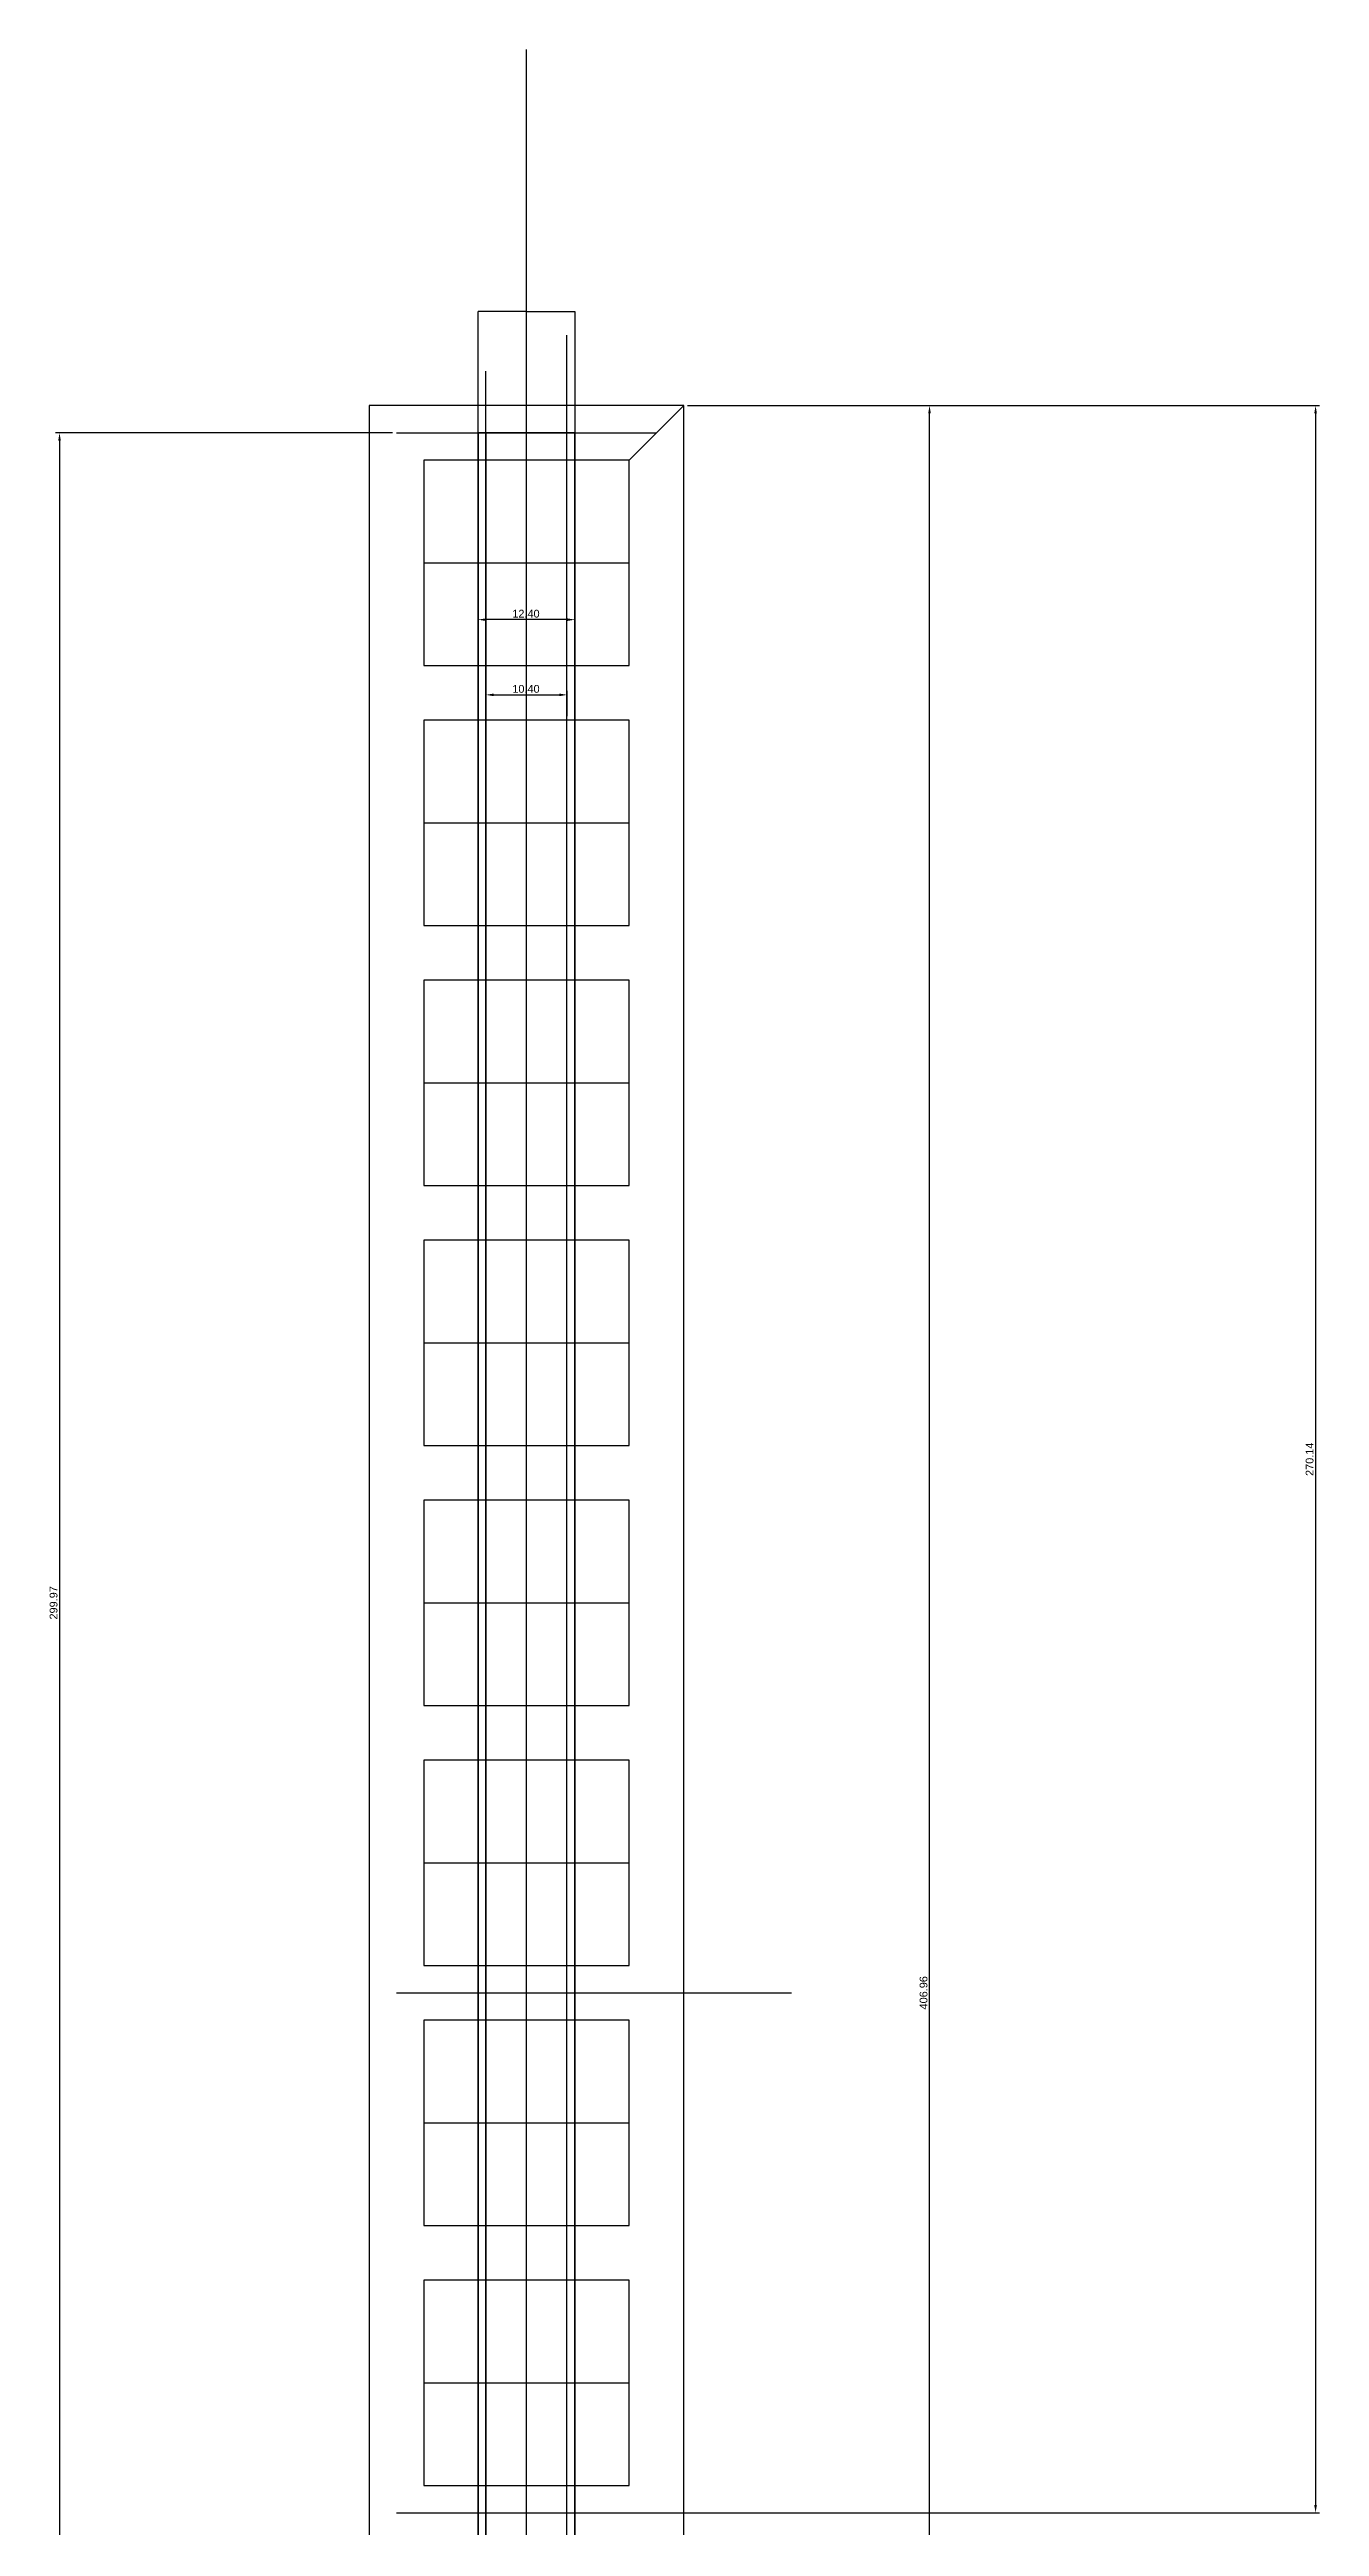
# Model space of a CAD drawing. Extents: x -44 to 118, y -59 to 449.
# Drawn here: x -44.5 to 118.3, y 131.6 to 449.1 of the extents above; entities that cross this region are included whole.
import ezdxf

# ---------------------------------------------------------------- set-up
doc = ezdxf.new("R2010")
doc.units = 0
doc.layers.get('DEFPOINTS').update_dxf_attribs({"linetype": 'CONTINUOUS'})
for name, color, linetype in [('_CONSTRUCTIONS', 173, 'CONTINUOUS'), ('_MEASURES', 7, 'CONTINUOUS'), ('BORDER', 7, 'CONTINUOUS'), ('GRID_LED', 6, 'CONTINUOUS'), ('LED_STRIP10', 4, 'CONTINUOUS'), ('LED_STRIP12', 4, 'CONTINUOUS')]:
    doc.layers.add(name, color=color, linetype=linetype)
doc.styles.add('ARIAL', font='Arial.ttf')
doc.dimstyles.new('DEFAULT', dxfattribs={"dimtxt": 1, "dimasz": 1, "dimexe": 0.5, "dimexo": 0.5, "dimgap": 0.25, "dimtad": 1, "dimtoh": 1, "dimzin": 1, "dimcen": 0.5, "dimazin": 3, "dimtfac": 1, "dimtix": 1, "dimtmove": 0, "dimatfit": 3})

# ---------------------------------------------------------------- blocks, each defined once
blk = doc.blocks.new('*D15')
at = {"layer": '_MEASURES', "color": 0}
for p, q in [((37.33, 403.46), (118.35, 403.46)), ((117.85, 402.46), (117.85, 134.32)), ((37.33, 133.32), (118.35, 133.32))]:
    blk.add_line(p, q, dxfattribs=at)
for points in [[(118.02, 402.46), (117.68, 402.46), (117.85, 403.46)], [(117.68, 134.32), (118.02, 134.32), (117.85, 133.32)]]:
    blk.add_solid(points, dxfattribs=at)
at = {"layer": 'DEFPOINTS', "color": 0}
for p in [(36.83, 403.46), (36.83, 133.32), (117.85, 133.32)]:
    blk.add_point(p, dxfattribs=at)
at = {"layer": '_MEASURES', "color": 0, "linetype": 'CONTINUOUS', "style": 'ARIAL'}
blk.add_text('270.14', height=1, rotation=90, dxfattribs=at).set_placement((117.58, 266.25))
blk = doc.blocks.new('*D16')
at = {"layer": '_MEASURES', "color": 0}
for p, q in [((11.47, 363.63), (11.47, 366.88)), ((12.47, 366.38), (20.87, 366.38)), ((21.87, 363.63), (21.87, 366.88))]:
    blk.add_line(p, q, dxfattribs=at)
for points in [[(12.47, 366.55), (12.47, 366.21), (11.47, 366.38)], [(20.87, 366.21), (20.87, 366.55), (21.87, 366.38)]]:
    blk.add_solid(points, dxfattribs=at)
at = {"layer": 'DEFPOINTS', "color": 0}
for p in [(21.87, 366.38), (11.47, 363.13), (21.87, 363.13)]:
    blk.add_point(p, dxfattribs=at)
at = {"layer": '_MEASURES', "color": 0, "linetype": 'CONTINUOUS', "style": 'ARIAL'}
blk.add_text('10.40', height=1, dxfattribs=at).set_placement((14.86, 366.65))
blk = doc.blocks.new('*D17')
at = {"layer": '_MEASURES', "color": 0}
for p, q in [((-0.5, 399.96), (-43.7, 399.96)), ((-43.2, 398.96), (-43.2, 100.99)), ((-0.5, 99.99), (-43.7, 99.99))]:
    blk.add_line(p, q, dxfattribs=at)
for points in [[(-43.03, 398.96), (-43.37, 398.96), (-43.2, 399.96)], [(-43.37, 100.99), (-43.03, 100.99), (-43.2, 99.99)]]:
    blk.add_solid(points, dxfattribs=at)
at = {"layer": 'DEFPOINTS', "color": 0}
for p in [(0, 399.96), (-43.2, 99.99), (0, 99.99)]:
    blk.add_point(p, dxfattribs=at)
at = {"layer": '_MEASURES', "color": 0, "linetype": 'CONTINUOUS', "style": 'ARIAL'}
blk.add_text('299.97', height=1, rotation=90, dxfattribs=at).set_placement((-43.47, 247.84))
blk = doc.blocks.new('*D18')
at = {"layer": '_MEASURES', "color": 0}
for p, q in [((10.47, 367.8), (10.47, 376.52)), ((21.87, 376.02), (11.47, 376.02)), ((22.87, 367.8), (22.87, 376.52))]:
    blk.add_line(p, q, dxfattribs=at)
for points in [[(11.47, 376.19), (11.47, 375.85), (10.47, 376.02)], [(21.87, 375.85), (21.87, 376.19), (22.87, 376.02)]]:
    blk.add_solid(points, dxfattribs=at)
at = {"layer": 'DEFPOINTS', "color": 0}
for p in [(10.47, 376.02), (10.47, 367.3), (22.87, 367.3)]:
    blk.add_point(p, dxfattribs=at)
at = {"layer": '_MEASURES', "color": 0, "linetype": 'CONTINUOUS', "style": 'ARIAL'}
blk.add_text('12.40', height=1, dxfattribs=at).set_placement((14.86, 376.29))
blk = doc.blocks.new('*D23')
at = {"layer": '_MEASURES', "color": 0}
for p, q in [((37.33, 403.46), (68.85, 403.46)), ((68.35, -2.5), (68.35, 402.46)), ((37.33, -3.5), (68.85, -3.5))]:
    blk.add_line(p, q, dxfattribs=at)
for points in [[(68.52, 402.46), (68.18, 402.46), (68.35, 403.46)], [(68.18, -2.5), (68.52, -2.5), (68.35, -3.5)]]:
    blk.add_solid(points, dxfattribs=at)
at = {"layer": 'DEFPOINTS', "color": 0}
for p in [(36.83, 403.46), (68.35, 403.46), (36.83, -3.5)]:
    blk.add_point(p, dxfattribs=at)
at = {"layer": '_MEASURES', "color": 0, "linetype": 'CONTINUOUS', "style": 'ARIAL'}
blk.add_text('406.96', height=1, rotation=90, dxfattribs=at).set_placement((68.08, 197.85))

msp = doc.modelspace()

# ---------------------------------------------------------------- linework, layer by layer
at = {"layer": '_CONSTRUCTIONS'}
for p, q in [((16.666, 98.75), (16.666, 449.11)), ((10.466, 100.98), (10.466, 415.52)), ((16.666, 415.52), (10.466, 415.52)), ((16.666, 415.52), (22.866, 415.52)), ((22.866, 415.52), (22.866, 100.98)), ((21.866, 98.75), (21.866, 412.49)), ((11.466, 98.75), (11.466, 407.86)), ((33.33, 399.96), (36.83, 403.46)), ((0, 399.96), (33.33, 399.96)), ((33.33, 399.96), (29.83, 396.46)), ((0, 199.98), (50.67, 199.98)), ((0, 133.32), (57, 133.32))]:
    msp.add_line(p, q, dxfattribs=at)
at = {"layer": 'BORDER'}
for p, q in [((36.83, 403.46), (-3.5, 403.46)), ((-3.5, 403.46), (-3.5, -3.5)), ((36.83, -3.5), (36.83, 403.46))]:
    msp.add_line(p, q, dxfattribs=at)
at = {"layer": 'GRID_LED'}
for p, q in [((29.83, 396.46), (3.5, 396.46)), ((3.5, 396.46), (3.5, 370.13)), ((29.83, 370.13), (29.83, 396.46)), ((3.5, 370.13), (29.83, 370.13)), ((29.83, 363.13), (3.5, 363.13)), ((3.5, 363.13), (3.5, 336.8)), ((29.83, 336.8), (29.83, 363.13)), ((3.5, 336.8), (29.83, 336.8)), ((29.83, 329.8), (3.5, 329.8)), ((3.5, 329.8), (3.5, 303.47)), ((29.83, 303.47), (29.83, 329.8)), ((3.5, 303.47), (29.83, 303.47)), ((29.83, 296.47), (3.5, 296.47)), ((3.5, 296.47), (3.5, 270.14)), ((29.83, 270.14), (29.83, 296.47)), ((3.5, 270.14), (29.83, 270.14)), ((29.83, 263.14), (3.5, 263.14)), ((3.5, 263.14), (3.5, 236.81)), ((29.83, 236.81), (29.83, 263.14)), ((3.5, 236.81), (29.83, 236.81)), ((29.83, 229.81), (3.5, 229.81)), ((3.5, 229.81), (3.5, 203.48)), ((29.83, 203.48), (29.83, 229.81)), ((3.5, 203.48), (29.83, 203.48)), ((29.83, 196.48), (3.5, 196.48)), ((3.5, 196.48), (3.5, 170.15)), ((29.83, 170.15), (29.83, 196.48)), ((3.5, 170.15), (29.83, 170.15)), ((29.83, 163.15), (3.5, 163.15)), ((3.5, 163.15), (3.5, 136.82)), ((29.83, 136.82), (29.83, 163.15)), ((3.5, 136.82), (29.83, 136.82))]:
    msp.add_line(p, q, dxfattribs=at)
at = {"layer": 'LED_STRIP10'}
for p, q in [((21.866, 399.96), (11.466, 399.96)), ((11.466, 399.96), (11.466, 99.99)), ((21.866, 99.99), (21.866, 399.96)), ((3.5, 383.295), (29.83, 383.295)), ((3.5, 349.965), (29.83, 349.965)), ((3.5, 316.635), (29.83, 316.635)), ((3.5, 283.305), (29.83, 283.305)), ((3.5, 249.975), (29.83, 249.975)), ((3.5, 216.645), (29.83, 216.645)), ((3.5, 183.315), (29.83, 183.315)), ((3.5, 149.985), (29.83, 149.985))]:
    msp.add_line(p, q, dxfattribs=at)
at = {"layer": 'LED_STRIP12'}
for p, q in [((22.866, 399.96), (10.466, 399.96)), ((10.466, 399.96), (10.466, 99.99)), ((22.866, 99.99), (22.866, 399.96))]:
    msp.add_line(p, q, dxfattribs=at)

# ---------------------------------------------------------------- dimensions: what is measured, and where the dimension line sits
at = {"layer": '_MEASURES'}
for base, p1, p2, picture, middle in [((117.85, 133.32), (36.83, 403.46), (36.83, 133.32), '*D15', (117.09, 268.39)), ((68.35, 403.46), (36.83, -3.5), (36.83, 403.46), '*D23', (67.59, 199.98)), ((-43.2, 99.99), (0, 399.96), (0, 99.99), '*D17', (-43.96, 249.975))]:
    dim = msp.add_linear_dim(base=base, p1=p1, p2=p2, angle=90, dimstyle='DEFAULT', dxfattribs=at)
    dim.commit()
    dim.dimension.update_dxf_attribs({"geometry": picture, "text_midpoint": middle})
for base, p1, p2, picture, middle in [((10.466, 376.02), (22.866, 367.3), (10.466, 367.3), '*D18', (16.666, 376.78)), ((21.866, 366.38), (11.466, 363.13), (21.866, 363.13), '*D16', (16.666, 367.14))]:
    dim = msp.add_linear_dim(base=base, p1=p1, p2=p2, dimstyle='DEFAULT', dxfattribs=at)
    dim.commit()
    dim.dimension.update_dxf_attribs({"geometry": picture, "text_midpoint": middle})

doc.saveas('drawing.dxf')
